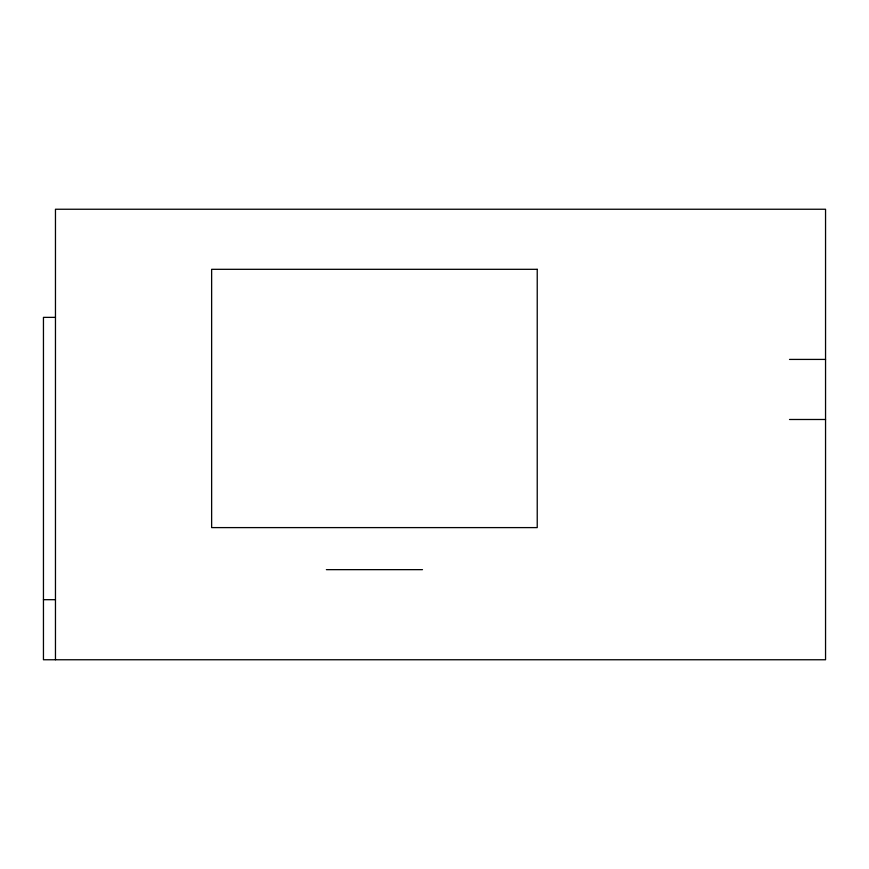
<?xml version="1.0" encoding="UTF-8"?>
<svg xmlns="http://www.w3.org/2000/svg" width="869" height="869" viewBox="0 0 869 869"><rect width="100%" height="100%" fill="white"/><g stroke="black" fill="none" stroke-linecap="round" stroke-linejoin="round"><path stroke-width="1.3" d="M55.464 317.37L43.45 317.37L43.45 659.756L825.55 659.756L825.55 209.244L55.464 209.244L55.464 659.756M789.508 359.418L825.55 359.418M789.508 419.488L825.55 419.488M326.375 569.651L422.486 569.651M43.45 599.686L55.464 599.686M537.227 269.314L211.634 269.314L211.634 527.602L537.227 527.602L537.227 269.314"/></g></svg>
